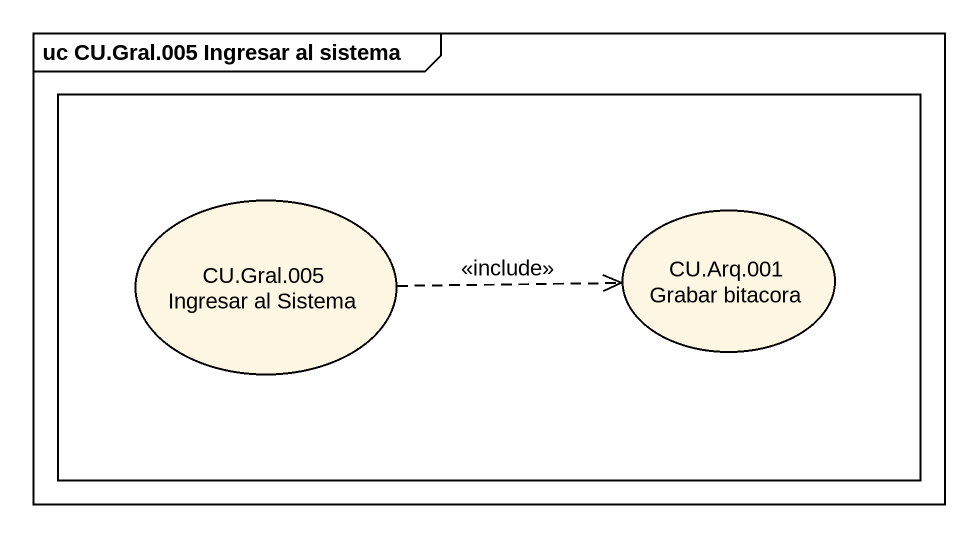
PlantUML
@startuml
mainframe uc CU.Gral.005 Ingresar al sistema
rectangle " " as rectangle1 {
  usecase "CU.Gral.005 Ingresar al Sistema" as CU_Gral_005_Ingresar_al
  usecase "CU.Arq.001 Grabar bitacora" as CU_Arq_001_Grabar_bitacora
}
CU_Gral_005_Ingresar_al .right.> CU_Arq_001_Grabar_bitacora : <<include>>
@enduml
